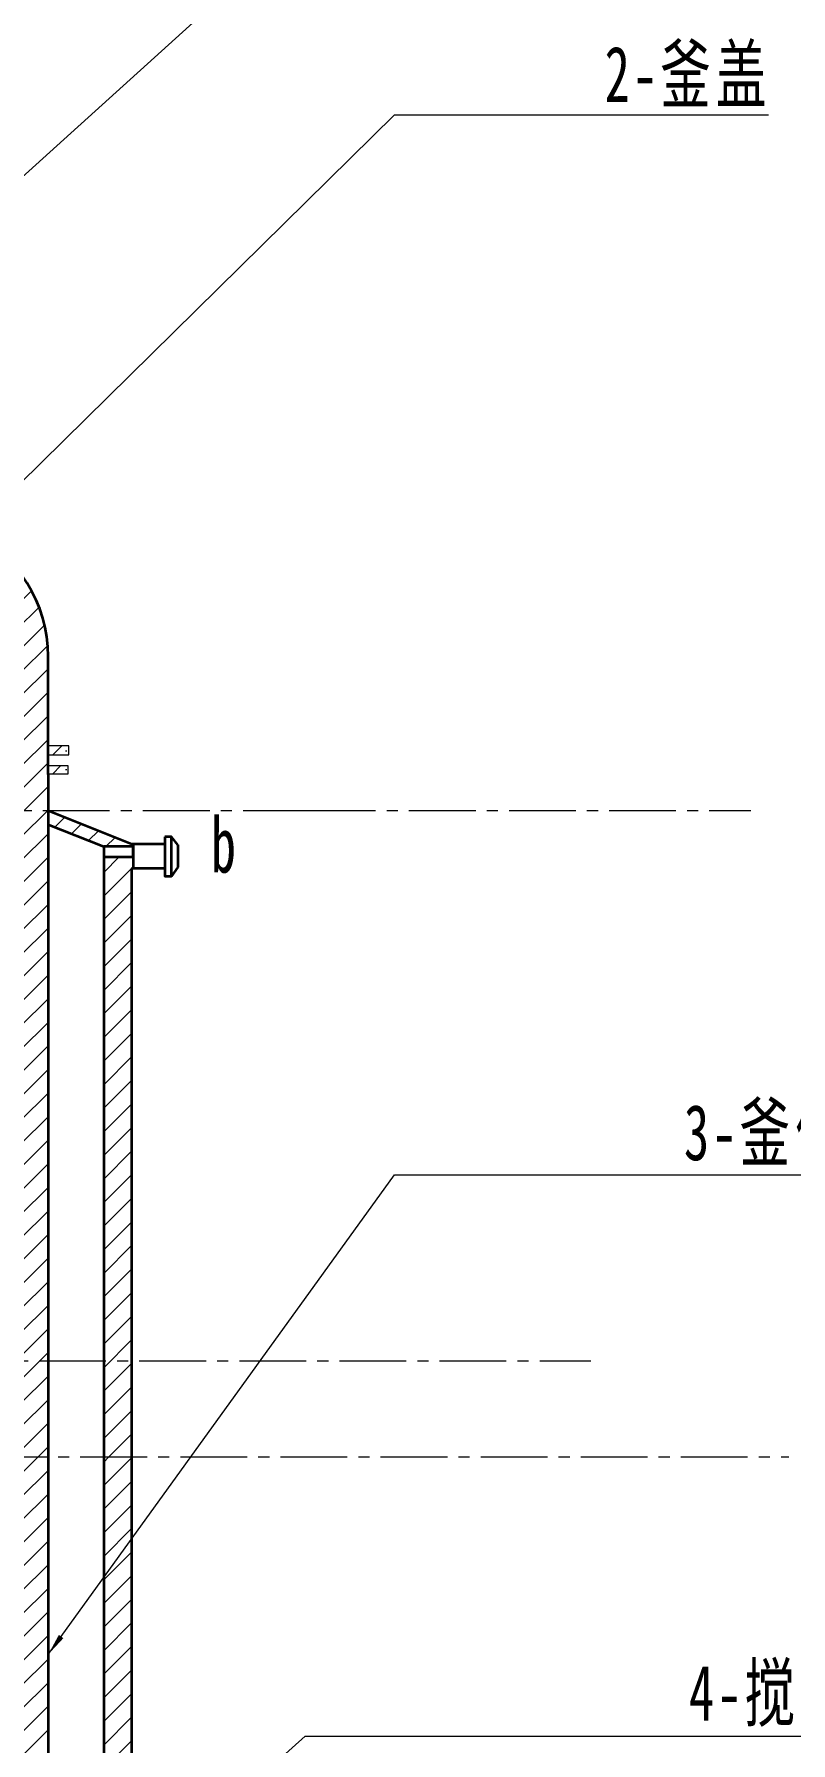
# Model space of a CAD drawing. Header units: millimetres. Extents: x 1423 to 2230, y -143 to 639.
# Drawn here: x 1824.5 to 1960.6, y 64 to 371.4 of the extents above; entities that cross this region are included whole.
import ezdxf

# ---------------------------------------------------------------- set-up
doc = ezdxf.new("R2010")
doc.units = ezdxf.units.MM
doc.linetypes.add('点画线', pattern=[18, 12, -2, 2, -2])
for name, color, linetype, lineweight in [('中心线层', 1, '点画线', 18), ('剖面线层', 4, 'Continuous', 18), ('尺寸线层', 3, 'Continuous', 18), ('粗实线层', 7, 'Continuous', 35), ('细实线层', 7, 'Continuous', 18)]:
    doc.layers.add(name, color=color, linetype=linetype, lineweight=lineweight)
doc.styles.add('标准', font='', dxfattribs={"width": 0.667})
doc.styles.get('标准').set_extended_font_data('宋体')
pattern_1 = [(45, (0, 0), (-2.121320343559642, 2.121320343559643), [])]
pattern_2 = [(45, (0, 0), (-1.683798022700466, 1.683798022700467), []), (45, (1.6838, 0), (-1.683798022700466, 1.683798022700467), [0, -2.38125])]

# ---------------------------------------------------------------- blocks, each defined once
blk = doc.blocks.new('*X3')
at = {"layer": '尺寸线层', "linetype": 'Continuous'}
blk.add_hatch(color=0, dxfattribs=at).paths.add_polyline_path([(-128.9689323210368, -75.06584415531842), (-126.470245023266, -71.90252915551866), (-125.7684655555543, -72.61492341342534)], flags=0)
at = {"layer": '尺寸线层', "color": 0, "linetype": 'Continuous'}
blk.add_line((-128.9689323210368, -75.06584415531842), (-52.76767708120292, 0), dxfattribs=at)
at = {"layer": '尺寸线层', "color": 0}
blk.add_line((-52.76767708120292, 0), (14.47760555555533, 0), dxfattribs=at)
at = {"layer": '尺寸线层', "color": 0, "insert": (-2.273736754432321e-13, 6.902777777777771), "char_height": 10, "width": 57.91042222222222, "attachment_point": 5, "line_spacing_factor": 1.150569886022795, "style": '标准'}
blk.add_mtext('\\T1.1;2-釜盖', dxfattribs=at)
blk = doc.blocks.new('*X4')
at = {"layer": '尺寸线层', "linetype": 'Continuous'}
blk.add_hatch(color=0, dxfattribs=at).paths.add_polyline_path([(-129.3405981173421, -86.31521786651456), (-127.4046863624824, -82.77936638810154), (-126.5938894371764, -83.36469394247975)], flags=0)
at = {"layer": '尺寸线层', "color": 0, "linetype": 'Continuous'}
blk.add_line((-129.3405981173421, -86.31521786651456), (-67.02823135502058, -2.842170943040401e-14), dxfattribs=at)
at = {"layer": '尺寸线层', "color": 0}
blk.add_line((-67.02823135502058, -2.842170943040401e-14), (14.45907777777757, -2.842170943040401e-14), dxfattribs=at)
at = {"layer": '尺寸线层', "color": 0, "insert": (-2.273736754432321e-13, 7.0972222222222), "char_height": 10, "width": 57.83631111111117, "attachment_point": 5, "line_spacing_factor": 1.150569886022795, "style": '标准'}
blk.add_mtext('\\T1.1;3-釜体', dxfattribs=at)
blk = doc.blocks.new('*X5')
at = {"layer": '尺寸线层', "linetype": 'Continuous'}
blk.add_hatch(color=0, dxfattribs=at).paths.add_polyline_path([(-174.8691087147945, -72.52429748703426), (-172.2251411588338, -69.48136542025607), (-171.557464574887, -70.22581688223958)], flags=0)
at = {"layer": '尺寸线层', "color": 0, "linetype": 'Continuous'}
blk.add_line((-174.8691087147945, -72.52429748703426), (-94.00537829248105, 0), dxfattribs=at)
at = {"layer": '尺寸线层', "color": 0}
blk.add_line((-94.00537829248105, 0), (24.56783333333328, 0), dxfattribs=at)
at = {"layer": '尺寸线层', "color": 0, "insert": (0, 7.180555555555557), "char_height": 10, "width": 98.27133333333313, "attachment_point": 5, "line_spacing_factor": 1.150569886022795, "style": '标准'}
blk.add_mtext('\\T1.1;4-搅拌装置', dxfattribs=at)
blk = doc.blocks.new('*X7')
at = {"layer": '尺寸线层', "linetype": 'Continuous'}
blk.add_hatch(color=0, dxfattribs=at).paths.add_polyline_path([(-146.9365008008067, -73.36569241184418), (-144.3065704463222, -70.31062018183695), (-143.6354736006124, -71.05198987617177)], flags=0)
at = {"layer": '尺寸线层', "color": 0, "linetype": 'Continuous'}
blk.add_line((-146.9365008008067, -73.36569241184418), (-65.88843552418734, 0), dxfattribs=at)
at = {"layer": '尺寸线层', "color": 0}
blk.add_line((-65.88843552418734, 0), (24.41961111111095, 0), dxfattribs=at)
at = {"layer": '尺寸线层', "color": 0, "insert": (0, 7.208333333333314), "char_height": 10, "width": 97.67844444444427, "attachment_point": 5, "line_spacing_factor": 1.150569886022795, "style": '标准'}
blk.add_mtext('\\T1.1;6-工艺接管', dxfattribs=at)

msp = doc.modelspace()

# ---------------------------------------------------------------- hatches: boundary and pattern name
at = {"layer": '剖面线层'}
h = msp.add_hatch(dxfattribs=at)
h.set_pattern_fill('无图案', color=256, scale=3, angle=45, style=0, pattern_type=0)
h.set_pattern_definition(pattern_1)
edge = h.paths.add_edge_path(flags=0)
edge.add_arc((1722.022721866919, 98.1937728223619), 200.0000000002852, 63.61219991040974, 69.11727749671525)
edge.add_arc((1722.022721859454, 98.19377280242722), 200.0000000215714, 69.11727749675286, 69.67704697049365)
edge.add_line((1791.4849913871, 285.7437477976192), (1791.484991387093, 291.0667701890835))
edge.add_arc((1722.022721866904, 98.19377282231653), 205.0000000003322, 63.61219991041742, 70.19376298826307, ccw=False)
edge.add_arc((1802.022722517206, 259.4389281918153), 24.99999934982633, 1.3073986337985843e-12, 63.61219991043629, ccw=False)
edge.add_line((1827.022721867032, 259.4389281918159), (1827.022721867032, 243.3641819818347))
edge.add_line((1827.022721867032, 243.3641819818347), (1827.022721867032, 241.7489264428124))
edge.add_line((1827.022721867032, 241.7489264428124), (1827.022721867032, 239.7747252284518))
edge.add_line((1827.022721867032, 239.7747252284518), (1827.022721867032, 238.3389425270987))
edge.add_line((1827.022721867032, 238.3389425270987), (1827.022721867032, 238.1937728226237))
edge.add_line((1827.022721867032, 238.1937728226237), (1827.022721867032, 231.7284978131886))
edge.add_line((1827.022721867032, 231.7284978131886), (1822.022721867032, 231.7284978131886))
edge.add_line((1822.022721867032, 231.7284978131886), (1822.022721867032, 238.1937728226237))
edge.add_line((1822.022721867032, 238.1937728226237), (1822.022721867032, 239.6937728226237))
edge.add_line((1822.022721867032, 239.6937728226237), (1822.022721867032, 241.6937728226237))
edge.add_line((1822.022721867032, 241.6937728226237), (1822.022721867032, 243.1937728226237))
edge.add_line((1822.022721867032, 243.1937728226237), (1822.022721867032, 259.4389281918158))
edge.add_arc((1802.022722517207, 259.4389281918156), 19.9999993498252, 4.885332149543953e-13, 63.6122020329256)
h = msp.add_hatch(dxfattribs=at)
h.set_pattern_fill('SACNCR', color=256, style=0)
h.set_pattern_definition(pattern_2)
h.paths.add_polyline_path([(1830.728928765722, 241.7489264428124), (1830.728928765722, 242.4335820828095), (1830.728928765722, 243.3641819818347), (1827.079647733116, 243.3641819818347), (1827.018245917638, 241.7489264428124)], flags=0)
h = msp.add_hatch(dxfattribs=at)
h.set_pattern_fill('SACNCR', color=256, style=0)
h.set_pattern_definition(pattern_2)
h.paths.add_polyline_path([(1830.609280207276, 238.3389425270987), (1830.609280207276, 239.3493081317546), (1830.609280207276, 239.7747252284518), (1827.079647733116, 239.7747252284518), (1827.079647733116, 238.3389425270987)], flags=0)
h = msp.add_hatch(dxfattribs=at)
h.set_pattern_fill('无图案', color=256, scale=3, angle=45, style=0, pattern_type=0)
h.set_pattern_definition(pattern_1)
h.paths.add_polyline_path([(1822.022721867032, 115.4463728253857), (1822.022721867032, 158.6363318314432), (1822.022721867032, 238.1937728226237), (1827.022721867032, 238.1937728226237), (1827.022721867032, 115.4463728253857)], flags=0)
h = msp.add_hatch(dxfattribs=at)
h.set_pattern_fill('无图案', color=256, scale=3, angle=45, style=0, pattern_type=0)
h.set_pattern_definition(pattern_1)
h.paths.add_polyline_path([(1837.022721867284, 225.2230704017609), (1829.086397864837, 228.4076224919706), (1827.022721867032, 229.23569903097), (1827.022721867032, 231.7284978131886), (1842.022721867032, 225.7095548695261), (1842.300523627448, 225.7095548695261), (1842.300523627448, 225.2230704017609)], flags=0)
h = msp.add_hatch(dxfattribs=at)
h.set_pattern_fill('无图案', color=256, scale=3, angle=45, style=0, pattern_type=0)
h.set_pattern_definition(pattern_1)
h.paths.add_polyline_path([(1837.022721867032, 115.4463728253858), (1837.022721867032, 220.3313447968544), (1837.022721867032, 223.3849938717513), (1842.300523627448, 223.3849938717513), (1842.300523627448, 221.2897265804958), (1842.022721867032, 221.2897265804958), (1842.022721867032, 115.4463728253858)], flags=0)
h = msp.add_hatch(dxfattribs=at)
h.set_pattern_fill('无图案', color=256, scale=3, angle=45, style=0, pattern_type=0)
h.set_pattern_definition(pattern_1)
edge = h.paths.add_edge_path(flags=0)
edge.add_line((1822.022721867032, -7.30102717185224), (1822.022721867032, 68.67416981818104))
edge.add_line((1822.022721867032, 68.67416981818104), (1822.022721867032, 115.4463728253857))
edge.add_line((1822.022721867032, 115.4463728253857), (1827.022721867032, 115.4463728253857))
edge.add_line((1827.022721867032, 115.4463728253857), (1827.022721867032, -7.30102717185224))
edge.add_line((1827.022721867032, -7.30102717185224), (1827.022721867032, -28.54618254104423))
edge.add_arc((1802.022722517207, -28.54618254104399), 24.9999993498252, 296.38779796707445, 359.99999999999943, ccw=False)
edge.add_arc((1722.022721867042, 132.6989728281056), 204.9999999999575, 269.9993745048503, 296.38779983075153, ccw=False)
edge.add_line((1722.02048389233, -72.30102715963602), (1722.020483892335, -67.30102715933089))
edge.add_arc((1722.022721867034, 132.6989728281395), 199.9999999999917, 269.9993588674755, 296.3878000895939)
edge.add_arc((1802.022722517207, -28.54618254104398), 19.99999934982567, 296.387800089602, 359.9999999999991)
edge.add_line((1822.022721867032, -28.54618254104432), (1822.022721867032, -7.30102717185207))
h = msp.add_hatch(dxfattribs=at)
h.set_pattern_fill('无图案', color=256, scale=3, angle=45, style=0, pattern_type=0)
h.set_pattern_definition(pattern_1)
edge = h.paths.add_edge_path(flags=0)
edge.add_line((1731.952744259094, -86.96666769888381), (1729.548913616067, -79.78939417953907))
edge.add_line((1729.548913616067, -79.78939417953907), (1727.362002804453, -73.25979231141304))
edge.add_arc((1727.599060366601, -73.1803963911152), 0.2499999998630245, 44.69202363270023, 198.5168589486974, ccw=False)
edge.add_line((1727.776784713825, -73.00457245549953), (1736.491632608488, -81.81361566482698))
edge.add_arc((1722.022721867031, 132.6989728281378), 214.9999999999914, 273.8587653487672, 296.3878000895942)
edge.add_arc((1802.022722517207, -28.54618254104405), 34.99999934982559, 296.3878000895955, 359.9999999999996)
edge.add_line((1837.022721867032, -28.54618254104435), (1837.022721867032, -7.30102717185207))
edge.add_line((1837.022721867032, -7.30102717185207), (1837.022721867032, 115.4463728253857))
edge.add_line((1837.022721867032, 115.4463728253857), (1842.022721867032, 115.4463728253857))
edge.add_line((1842.022721867032, 115.4463728253857), (1842.022721867032, -7.30102717185224))
edge.add_line((1842.022721867032, -7.30102717185224), (1842.022721867032, -28.54618254104423))
edge.add_arc((1802.022722517207, -28.54618254104393), 39.99999934982566, 296.387797967075, 359.99999999999955, ccw=False)
edge.add_arc((1722.022721867038, 132.6989728281268), 219.9999999999785, 272.5883032803965, 296.3877997036812, ccw=False)
edge.add_line((1731.957713102651, -87.07658529683582), (1731.952744259094, -86.96666769888381))

# ---------------------------------------------------------------- linework, layer by layer
at = {"layer": '中心线层'}
for p, q in [((1574.082883786797, 231.7284978131886), (1873.914693218002, 231.7284978131886)), ((1873.914693218002, 231.7284978131886), (1953.415551779306, 231.7284978131886)), ((1519.422721867046, 132.6989728281355), (1924.622721867022, 132.6989728281355)), ((1526.81746404659, 115.4463728253857), (1960.210715860798, 115.4463728253857))]:
    msp.add_line(p, q, dxfattribs=at)
at = {"layer": '粗实线层'}
for p, q in [((1827.022721867032, 238.1937728226237), (1827.022721867032, 259.4389281918158)), ((1827.022721867032, 238.1937728226237), (1827.022721867032, -7.30102717185224)), ((1827.022721867032, 231.7284978131886), (1842.022721867032, 225.7095548695261)), ((1827.022721867032, 229.23569903097), (1837.022721867284, 225.2230704017609)), ((1837.022721867032, 225.2230704017609), (1837.022721867032, -7.30102717185224)), ((1842.022721867032, 225.7095548695261), (1848.018108872529, 225.7095548695261)), ((1842.300523627448, 225.2230704017609), (1842.300523627448, 225.7095548695261)), ((1842.300523627448, 225.7095548695261), (1842.300523627448, 221.2897265804958)), ((1842.300523627448, 225.0207804785057), (1842.300523627448, 221.3135218189154)), ((1848.018108872529, 225.7095548695261), (1848.018108872529, 221.3135218189154)), ((1850.34892628074, 225.5392175479274), (1849.207094976062, 227.0055278650167)), ((1850.34892628074, 225.5392175479274), (1850.34892628074, 221.5309908399806)), ((1850.34892628074, 221.5309908399806), (1849.207094976062, 219.9063800638772)), ((1842.300523627448, 221.3135218189154), (1842.022721867032, 221.3135218189154)), ((1842.022721867032, 221.3135218189154), (1842.022721867032, 221.2897265804958)), ((1842.022721867032, 221.2897265804958), (1842.022721867032, -7.30102717185224)), ((1848.018108872529, 221.3135218189154), (1842.300523627448, 221.3135218189154))]:
    msp.add_line(p, q, dxfattribs=at)
for points in [[(1837.022721867284, 225.2230704017609), (1837.022721867284, 223.3849938717513), (1842.300523627448, 223.3849938717513), (1842.300523627448, 225.2230704017609)], [(1848.010609391601, 227.0055278650167), (1848.010609391601, 219.9063800638772), (1849.207094976062, 219.9063800638772), (1849.207094976062, 227.0055278650167)]]:
    msp.add_lwpolyline(points, close=True, dxfattribs=at)
msp.add_arc((1802.022722517208, 259.4389281918158), 24.99999934982498, 0, 63.61220203292574, dxfattribs=at)
at = {"layer": '细实线层'}
for p, q in [((1830.728928765722, 243.3641819818347), (1827.018245917638, 243.3641819818347)), ((1830.728928765722, 241.7489264428124), (1830.728928765722, 243.3641819818347)), ((1827.018245917638, 241.7489264428124), (1830.728928765722, 241.7489264428124)), ((1830.609280207276, 239.7747252284518), (1827.018245917638, 239.7747252284518)), ((1830.609280207276, 238.3389425270987), (1830.609280207276, 239.7747252284518)), ((1827.018245917638, 238.3389425270987), (1830.609280207276, 238.3389425270987))]:
    msp.add_line(p, q, dxfattribs=at)

# ---------------------------------------------------------------- block references
at = {"layer": '尺寸线层'}
for name, p in [('*X7', (1934.396612727538, 387.4730599421192)), ('*X3', (1942.102765710557, 356.8999321517537)), ('*X4', (1956.363319984374, 166.1893606879866)), ('*X5', (1967.26467823366, 65.22327031518212))]:
    msp.add_blockref(name, p, dxfattribs=at)

# ---------------------------------------------------------------- texts
at = {"layer": '尺寸线层', "insert": (1856.277757644252, 230.5833012843008), "char_height": 10, "width": 6.05251587069597, "attachment_point": 1, "line_spacing_factor": 1.150569886022795, "style": '标准'}
msp.add_mtext('\\T1.1;b', dxfattribs=at)

doc.saveas('drawing.dxf')
